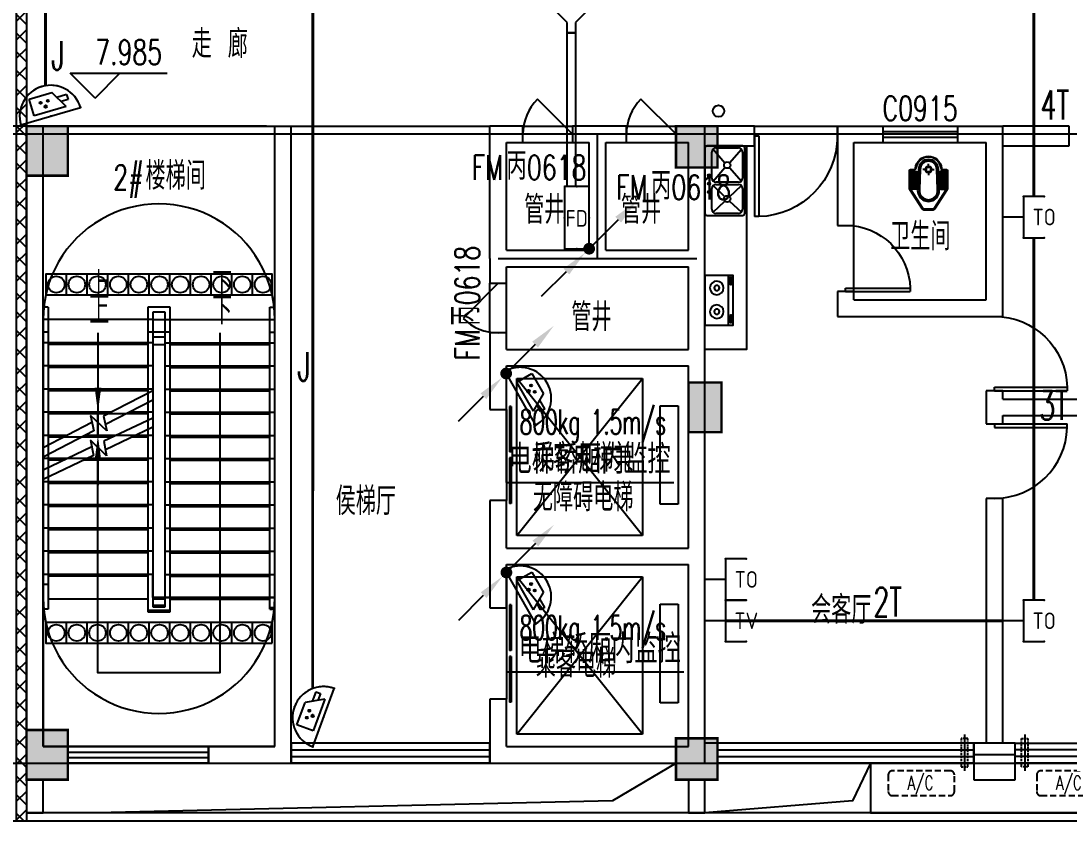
# Model space of a CAD drawing. Extents: x -9422388 to 15610651, y -1992469 to 953794.
# Drawn here: x -2729061 to -2716394, y -363783 to -354113 of the extents above; entities that cross this region are included whole.
import ezdxf
from ezdxf.enums import TextEntityAlignment as Align

# ---------------------------------------------------------------- set-up
doc = ezdxf.new("R2010")
doc.units = 0
doc.header["$LTSCALE"] = 1000
for name, pattern in [('( Hidden )', [0.375, 0.25, -0.125]), ('ACAD_ISO04W100', [30, 24, -3, 0, -3]), ('DASH', [0.35, 0.25, -0.1])]:
    doc.linetypes.add(name, pattern=pattern)
for name, color, linetype in [('A-FLOR-HVAC', 4, 'Continuous'), ('A-FLOR-OTHER2-ON', 83, 'Continuous'), ('A-SECT-DOOR', 141, 'Continuous'), ('C-KZ', 2, 'Continuous'), ('C-Z-HATCH', 253, 'Continuous'), ('CABLETRAY_PDS', 5, 'Continuous'), ('EQUIP-安防', 3, 'Continuous'), ('EQUIP-通讯', 3, 'Continuous'), ('LWIRE', 4, 'Continuous'), ('TEL_LEAD', 3, 'Continuous'), ('TEL_TEXT', 7, 'Continuous'), ('WIRE-通讯', 4, 'Continuous'), ('厨具', 4, 'Continuous'), ('洁具', 253, 'Continuous')]:
    doc.layers.add(name, color=color, linetype=linetype)
doc.styles.add('_TCH_DIM', font='SIMPLEX', dxfattribs={"bigfont": 'GBCBIG'})
doc.styles.add('_TCH_WINDOW', font='SIMPLEX', dxfattribs={"height": 3.5, "bigfont": 'GBCBIG'})
doc.styles.add('_TEL_ATTDEF', font='GBENOR', dxfattribs={"width": 0.8, "height": 3, "bigfont": 'GBCBIG'})
doc.styles.add('_TEL_DIM', font='SIMPLEX', dxfattribs={"width": 0.8, "height": 3.5, "bigfont": 'HZTXT'})
doc.styles.get("Standard").update_dxf_attribs({"font": 'gbenor.shx', "bigfont": 'gbcbig.shx'})

# ---------------------------------------------------------------- blocks, each defined once
blk = doc.blocks.new('$plan$00002871')
at = {"layer": '洁具', "color": 0}
for p, q in [((-15, -490), (-67, -490)), ((0, -475), (0, -423)), ((0, -505), (0, -557)), ((15, -490), (67, -490))]:
    blk.add_line(p, q, dxfattribs=at)
for points in [[(159, -508, -0.88995), (-159, -508, 0.380538), (-179, -491), (-210, -491, -0.414214), (-230, -471), (-230, -258, -0.144595), (-227, -247), (-73, -9, -0.254383), (-56, 0), (56, 0, -0.254383), (73, -9), (227, -247, -0.144595), (230, -258), (230, -471, -0.414214), (210, -491), (179, -491, 0.380538)], [(120, -491), (130, -252, 1.134994), (-130, -252), (-120, -491, 0.992594)], [(105, -490), (115, -251, 1.141146), (-115, -251), (-105, -490, 0.994896)], [(100, -490), (110, -251, 1.143479), (-110, -251), (-100, -490, 0.995777)], [(-149, -264, 1), (-149, -252), (-207, -252, 1), (-207, -264)], [(-149, -263, 1), (-149, -253), (-207, -253, 1), (-207, -263)], [(149, -264, -1), (149, -252), (207, -252, -1), (207, -264)], [(149, -263, -1), (149, -253), (207, -253, -1), (207, -263)], [(-148, -287, 1), (-148, -275), (-207, -275, 1), (-207, -287)], [(-147, -307, 1), (-147, -295), (-207, -295, 1), (-207, -307)], [(-146, -330, 1), (-146, -319), (-207, -319, 1), (-207, -330)], [(-146, -352, 1), (-146, -341), (-207, -341, 1), (-207, -352)], [(-145, -376, 1), (-145, -364), (-207, -364, 1), (-207, -376)], [(-148, -286, 1), (-148, -276), (-207, -276, 1), (-207, -286)], [(-147, -306, 1), (-147, -296), (-207, -296, 1), (-207, -306)], [(-146, -329, 1), (-146, -320), (-207, -320, 1), (-207, -329)], [(-146, -351, 1), (-146, -342), (-207, -342, 1), (-207, -351)], [(-145, -375, 1), (-145, -365), (-207, -365, 1), (-207, -375)], [(145, -376, -1), (145, -364), (207, -364, -1), (207, -376)], [(146, -352, -1), (146, -341), (207, -341, -1), (207, -352)], [(145, -375, -1), (145, -365), (207, -365, -1), (207, -375)], [(146, -330, -1), (146, -319), (207, -319, -1), (207, -330)], [(146, -351, -1), (146, -342), (207, -342, -1), (207, -351)], [(148, -287, -1), (148, -275), (207, -275, -1), (207, -287)], [(147, -307, -1), (147, -295), (207, -295, -1), (207, -307)], [(146, -329, -1), (146, -320), (207, -320, -1), (207, -329)], [(148, -286, -1), (148, -276), (207, -276, -1), (207, -286)], [(147, -306, -1), (147, -296), (207, -296, -1), (207, -306)], [(-144, -399, 1), (-144, -388), (-207, -388, 1), (-207, -399)], [(-143, -423, 1), (-143, -411), (-207, -411, 1), (-207, -423)], [(-141, -444, 1), (-141, -432), (-207, -432, 1), (-207, -444)], [(-141, -464, 1), (-141, -453), (-207, -453, 1), (-207, -464)], [(-144, -398, 1), (-144, -389), (-207, -389, 1), (-207, -398)], [(-143, -422, 1), (-143, -412), (-207, -412, 1), (-207, -422)], [(-141, -443, 1), (-141, -433), (-207, -433, 1), (-207, -443)], [(-141, -463, 1), (-141, -454), (-207, -454, 1), (-207, -463)], [(141, -444, -1), (141, -432), (207, -432, -1), (207, -444)], [(141, -464, -1), (141, -453), (207, -453, -1), (207, -464)], [(141, -443, -1), (141, -433), (207, -433, -1), (207, -443)], [(141, -463, -1), (141, -454), (207, -454, -1), (207, -463)], [(143, -423, -1), (143, -411), (207, -411, -1), (207, -423)], [(144, -399, -1), (144, -388), (207, -388, -1), (207, -399)], [(143, -422, -1), (143, -412), (207, -412, -1), (207, -422)], [(144, -398, -1), (144, -389), (207, -389, -1), (207, -398)]]:
    blk.add_lwpolyline(points, format="xyb", close=True, dxfattribs=at)
blk.add_lwpolyline([(-149, -507, 0.380538), (-179, -481), (-210, -481, -0.414214), (-220, -471), (-220, -258, -0.144595), (-218, -253), (-64, -15, -0.254383), (-56, -10), (56, -10, -0.254383), (64, -15), (218, -253, -0.144595), (220, -258), (220, -471, -0.414214), (210, -481), (179, -481, 0.380538), (149, -507, 0.380538)], format="xyb", dxfattribs=at)
for radius in [40, 31.7]:
    blk.add_circle((0, -490), radius, dxfattribs=at)
blk.add_arc((0, -490), 150, 186.665, 353.335, dxfattribs=at)
blk = doc.blocks.new('$plan$00002777')
at = {"layer": '厨具', "color": 0}
for p, q in [((-300, -284), (300, -284)), ((-267, -307), (-267, -318)), ((-257, -316), (-257, -333)), ((-192, -316), (-257, -316)), ((-257, -333), (-192, -333)), ((-192, -333), (-192, -316)), ((-176, -308), (-176, -318)), ((192, -308), (192, -318)), ((208, -316), (273, -316)), ((208, -333), (208, -316)), ((273, -333), (208, -333)), ((273, -316), (273, -333)), ((284, -307), (284, -318))]:
    blk.add_line(p, q, dxfattribs=at)
blk.add_lwpolyline([(300, 0), (-300, 0), (-300, -340), (300, -340)], close=True, dxfattribs=at)
for points in [[(-176, -308, 0.259034), (-178, -304, 0.076276), (-189, -299, 0.036515), (-203, -297, 0.026615), (-221, -296, 0.026615), (-240, -297, 0.036515), (-254, -299, 0.076276), (-265, -304, 0.259034), (-267, -308, 0.078462), (-267, -309, 0.056762)], [(-176, -318, 0.259034), (-178, -315, 0.076276), (-189, -310, 0.036515), (-203, -307, 0.026615), (-221, -306, 0.026615), (-240, -307, 0.036515), (-254, -310, 0.076276), (-265, -315, 0.259034), (-267, -318, 0.259034), (-265, -322, 0.056762), (-257, -326, 0.036515)], [(-192, -327, 0.008736), (-189, -327, 0.076276), (-178, -322, 0.259034), (-176, -318, 0.259034)], [(192, -308, -0.259034), (194, -304, -0.076276), (205, -299, -0.036515), (219, -297, -0.026615), (238, -296, -0.026615), (257, -297, -0.036515), (270, -299, -0.076276), (282, -304, -0.259034), (284, -308, -0.078462), (283, -309, -0.056762)], [(192, -318, -0.259034), (194, -315, -0.076276), (205, -310, -0.036515), (219, -307, -0.026615), (238, -306, -0.026615), (257, -307, -0.036515), (270, -310, -0.076276), (282, -315, -0.259034), (284, -318, -0.259034), (282, -322, -0.056762), (273, -326, -0.036515)], [(208, -327, -0.008736), (205, -327, -0.076276), (194, -322, -0.259034), (192, -318, -0.259034)]]:
    blk.add_lwpolyline(points, format="xyb", dxfattribs=at)
for centre, radius, start, end in [((-135, -143), 82.5, 0.964, 0), ((-135, -143), 31.6, 0.6532, 0), ((151, -143), 82.5, 180, 179.036), ((151, -143), 31.6, 180, 179.3468)]:
    blk.add_arc(centre, radius, start, end, dxfattribs=at)
blk = doc.blocks.new('$plan$00002763')
at = {"layer": '洁具', "color": 0}
for p, q in [((-381, -98), (-246, -241)), ((-345, -82), (-95, -82)), ((-59, -98), (-194, -241)), ((-6, -98), (161, -241)), ((30, -82), (345, -82)), ((381, -98), (214, -241)), ((-395, -405), (-395, -132)), ((-45, -132), (-45, -405)), ((-20, -405), (-20, -132)), ((395, -132), (395, -405)), ((-246, -297), (-381, -440)), ((-194, -297), (-59, -440)), ((161, -297), (-6, -440)), ((214, -297), (381, -440)), ((-95, -455), (-345, -455)), ((345, -455), (30, -455))]:
    blk.add_line(p, q, dxfattribs=at)
blk.add_lwpolyline([(-420, -25), (-420, -455, 0.200464), (-413, -473, 0.197353), (-395, -480), (395, -480, 0.19737), (413, -473, 0.200447), (420, -455), (420, -25, 0.200464), (413, -7, 0.197353), (395, 0), (-395, 0, 0.19737), (-413, -7, 0.200447), (-420, -25)], format="xyb", close=True, dxfattribs=at)
for centre, major_axis, start_param, end_param in [((-345, -132), (-50, 0), -1.570796, 0), ((-136, -48), (-14.2, 0), 3.141593, 9.424778), ((-95, -132), (-50, 0), 3.141593, 4.712389), ((-36, -48), (-15.1, 0), 3.141593, 9.424778), ((30, -132), (-50, 0), -1.570796, 0), ((64, -48), (-14.2, 0), 3.141593, 9.424778), ((345, -132), (-50, 0), 3.141593, 4.712389), ((-220, -269), (-38.6, 0), 3.141593, 9.424778), ((188, -269), (-38.6, 0), 3.141593, 9.424778), ((-345, -405), (50, 0), 3.141593, 4.712389), ((-95, -405), (50, 0), 4.712389, 6.283185), ((30, -405), (50, 0), 3.141593, 4.712389), ((345, -405), (50, 0), 4.712389, 6.283185)]:
    blk.add_ellipse(centre, major_axis=major_axis, ratio=0.9938, start_param=start_param, end_param=end_param, dxfattribs=at)
blk = doc.blocks.new('$DORLIB2D$00000127')
at = {"color": 0}
for points in [[(-0.533, 0.795), (-0.533, 0.69)], [(-0.033, 0.795), (-0.533, 0.795)], [(-0.033, 0.795), (-0.033, 0.69)], [(0.533, 0.795), (0.033, 0.795)], [(0.033, 0.795), (0.033, 0.69)], [(0.533, 0.795), (0.533, 0.69)], [(-0.033, 0.69), (-0.533, 0.69)], [(0.533, 0.69), (0.033, 0.69)], [(0.5, 0.5), (-0.5, 0.5)]]:
    blk.add_lwpolyline(points, dxfattribs=at)
blk = doc.blocks.new('$DorLib2D$00000114')
at = {"color": 0}
blk.add_line((0.5, 0), (-0.207, 0.707), dxfattribs=at)
blk.add_arc((0.5, 0), 1, 135, 180, dxfattribs=at)
blk = doc.blocks.new('KTWJ1')
at = {"layer": 'A-FLOR-HVAC', "color": 0, "linetype": '( Hidden )', "ltscale": 0.3}
blk.add_lwpolyline([(152982, -14209, 0.414214), (153032, -14259), (153732, -14259, 0.414214), (153782, -14209), (153782, -14009, 0.414214), (153732, -13959), (153032, -13959, 0.414214), (152982, -14009)], format="xyb", close=True, dxfattribs=at)
at = {"layer": 'A-FLOR-HVAC', "color": 0, "style": '_TCH_WINDOW', "width": 0.705882}
blk.add_text('A/C', height=170, dxfattribs=at).set_placement((153214, -14188))
blk = doc.blocks.new('KTB')
at = {"layer": 'A-SECT-DOOR', "color": 0}
blk.add_lwpolyline([(1055819, -403775), (1054569, -403775), (1054569, -404375), (1057569, -404375), (1057569, -403775), (1056319, -403775)], dxfattribs=at)
at = {"layer": 'A-FLOR-HVAC', "color": 8}
for p in [(901802, -389909), (903596, -389909)]:
    blk.add_blockref('KTWJ1', p, dxfattribs=at)
blk = doc.blocks.new('A$C0CF77FE4')
at = {"layer": 'A-FLOR-OTHER2-ON', "color": 0, "linetype": 'ACAD_ISO04W100', "ltscale": 5}
blk.add_line((40, 440), (40, 0), dxfattribs=at)
at = {"layer": 'A-FLOR-OTHER2-ON', "color": 0, "linetype": 'DASH', "ltscale": 0.1}
blk.add_lwpolyline([(0, 390), (80, 390), (80, 50), (0, 50)], close=True, dxfattribs=at)
blk = doc.blocks.new('宿舍楼柱网1')
at = {"layer": 'C-Z-HATCH'}
h = blk.add_hatch(color=0, dxfattribs=at)
h.dxf.hatch_style = 1
h.paths.add_polyline_path([(631658, 145126), (632158, 145126), (632158, 144526), (631658, 144526)])
h = blk.add_hatch(color=0, dxfattribs=at)
h.dxf.hatch_style = 1
h.paths.add_polyline_path([(639508, 145126), (640008, 145126), (640008, 144626), (639508, 144626)])
h = blk.add_hatch(color=0, dxfattribs=at)
h.dxf.hatch_style = 1
h.paths.add_polyline_path([(639658, 142026), (640058, 142026), (640058, 141426), (639658, 141426)])
h = blk.add_hatch(color=0, dxfattribs=at)
h.dxf.hatch_style = 1
h.paths.add_polyline_path([(631658, 137826), (632158, 137826), (632158, 137226), (631658, 137226)])
h = blk.add_hatch(color=0, dxfattribs=at)
h.dxf.hatch_style = 1
h.paths.add_polyline_path([(639508, 137726), (640008, 137726), (640008, 137226), (639508, 137226)])
at = {"layer": 'C-KZ', "color": 0, "const_width": 30}
for points in [[(631658, 145126), (632158, 145126), (632158, 144526), (631658, 144526)], [(639508, 145126), (640008, 145126), (640008, 144626), (639508, 144626)], [(639658, 142026), (640058, 142026), (640058, 141426), (639658, 141426)], [(631658, 137826), (632158, 137826), (632158, 137226), (631658, 137226)], [(639508, 137726), (640008, 137726), (640008, 137226), (639508, 137226)]]:
    blk.add_lwpolyline(points, close=True, dxfattribs=at)
blk = doc.blocks.new('542523')
h = blk.add_hatch()
h.set_pattern_fill('ANSI37', color=8, scale=100)
h.set_pattern_definition([(45, (1001436.12, 205282.17), (-112.2532, 112.2532), []), (135, (1001436.12, 205282.17), (-112.2532, -112.2532), [])])
h.paths.add_polyline_path([(1622929.8, -188792.5), (1623049.8, -188792.5), (1623049.8, -199192.6), (1622929.8, -199192.6)])
at = {"color": 8}
for p, q in [((1623878.3, -190453.8), (1623578.3, -190153.8)), ((1623578.3, -190153.8), (1624749.1, -190153.8)), ((1623878.3, -190453.8), (1624178.3, -190153.8)), ((1639742.7, -190892.6), (1593929.8, -190892.6)), ((1623049.8, -198492.6), (1623049.8, -190792.6)), ((1623049.8, -190792.6), (1623249.8, -190792.6)), ((1623249.8, -198292.6), (1623249.8, -190792.6)), ((1626049.8, -198292.6), (1626049.8, -190792.6)), ((1626049.8, -190792.6), (1626249.8, -190792.6)), ((1626249.8, -198252.6), (1626249.8, -190792.6)), ((1629049.8, -190792.6), (1628649.8, -190792.6)), ((1628649.8, -192392.6), (1628649.8, -190792.6)), ((1629049.8, -190992.6), (1629049.8, -190792.6)), ((1629049.8, -190792.6), (1629649.8, -190792.6)), ((1629949.8, -190792.6), (1629649.8, -190792.6)), ((1629649.8, -190792.6), (1629649.8, -190992.6)), ((1630299.8, -190792.6), (1629949.8, -190792.6)), ((1630299.8, -190992.6), (1630299.8, -190792.6)), ((1630299.8, -190792.6), (1630899.8, -190792.6)), ((1631249.8, -190792.6), (1630899.8, -190792.6)), ((1630899.8, -190792.6), (1630899.8, -190992.6)), ((1631849.8, -190792.6), (1631249.8, -190792.6)), ((1631249.8, -192392.6), (1631249.8, -190792.6)), ((1631849.8, -191032.6), (1631849.8, -190792.6)), ((1631849.8, -190792.6), (1632849.8, -190792.6)), ((1632849.8, -191032.6), (1632849.8, -190792.6)), ((1632849.8, -190792.6), (1632849.8, -191992.6)), ((1632849.8, -190792.6), (1634849.8, -190792.6)), ((1633399.8, -190792.6, 900), (1633399.8, -190992.6, 900)), ((1633399.8, -190859.2, 900), (1634299.8, -190859.2, 900)), ((1634299.8, -190792.6, 900), (1634299.8, -190992.6, 900)), ((1634849.8, -192992.6), (1634849.8, -190792.6)), ((1635649.8, -190792.6), (1634849.8, -190792.6)), ((1635649.8, -191032.6), (1635649.8, -190792.6)), ((1628849.8, -190992.6), (1629049.8, -190992.6)), ((1628849.8, -192292.6), (1628849.8, -190992.6)), ((1629049.8, -190992.6), (1629649.8, -190992.6)), ((1629649.8, -190992.6), (1629849.8, -190992.6)), ((1629849.8, -192292.6), (1629849.8, -190992.6)), ((1630049.8, -192292.6), (1630049.8, -190992.6)), ((1630049.8, -190992.6), (1630299.8, -190992.6)), ((1630299.8, -190992.6), (1630899.8, -190992.6)), ((1630899.8, -190992.6), (1631049.8, -190992.6)), ((1631049.8, -192292.6), (1631049.8, -190992.6)), ((1633049.8, -191992.6), (1633049.8, -190992.6)), ((1633049.8, -190992.6), (1634649.8, -190992.6)), ((1633399.8, -190925.9, 900), (1634299.8, -190925.9, 900)), ((1634649.8, -192892.6), (1634649.8, -190992.6)), ((1631249.8, -191032.6), (1631849.8, -191032.6)), ((1634849.8, -191032.6), (1635649.8, -191032.6)), ((1632849.8, -191992.6), (1633049.8, -191992.6)), ((1633049.8, -192792.6), (1633049.8, -191992.6)), ((1628849.8, -192292.6), (1629849.8, -192292.6)), ((1630049.8, -192292.6), (1631049.8, -192292.6)), ((1628649.8, -192392.6), (1628649.8, -192692.6)), ((1631249.8, -193592.6), (1631249.8, -192392.6)), ((1628849.8, -192692.6), (1628849.8, -192492.6)), ((1628849.8, -192492.6), (1629949.8, -192492.6)), ((1629949.8, -192492.6), (1631049.8, -192492.6)), ((1631049.8, -193492.6), (1631049.8, -192492.6)), ((1628649.8, -192692.6), (1628849.8, -192692.6)), ((1628649.8, -193292.6), (1628649.8, -192692.6)), ((1628849.8, -193292.6), (1628849.8, -192692.6)), ((1633049.8, -192792.6), (1632849.8, -192792.6)), ((1632849.8, -192792.6), (1632849.8, -193092.6)), ((1633049.8, -192892.6), (1633049.8, -192792.6)), ((1633049.8, -192892.6), (1634649.8, -192892.6)), ((1623249.8, -192982.6), (1623249.8, -196332.6)), ((1623309.8, -192982.6), (1623249.8, -192982.6)), ((1623309.8, -192982.6), (1623309.8, -196332.6)), ((1624784.8, -192982.6), (1624514.8, -192982.6)), ((1624514.8, -192982.6), (1624514.8, -196642.6)), ((1624724.8, -193042.6), (1624574.8, -193042.6)), ((1624574.8, -193042.6), (1624574.8, -196582.6)), ((1624724.8, -196582.6), (1624724.8, -193042.6)), ((1624784.8, -196642.6), (1624784.8, -192982.6)), ((1625989.8, -196612.6), (1625989.8, -192982.6)), ((1625989.8, -192982.6), (1626049.8, -192982.6)), ((1626049.8, -196612.6), (1626049.8, -192982.6)), ((1634849.8, -193092.6), (1634849.8, -192992.6)), ((1623249.8, -193132.6), (1623249.8, -194680.5)), ((1624574.8, -193132.6), (1623249.8, -193132.6)), ((1624574.8, -193132.6), (1624724.8, -193132.6)), ((1624574.8, -193132.6), (1624574.8, -193992)), ((1624724.8, -196492.6), (1624724.8, -193132.6)), ((1624724.8, -193132.6), (1626049.8, -193132.6)), ((1626049.8, -196492.6), (1626049.8, -193132.6)), ((1632849.8, -193092.6), (1634649.8, -193092.6)), ((1634649.8, -193092.6), (1634849.8, -193092.6)), ((1623249.8, -193282.6), (1623249.8, -194952.7)), ((1623309.8, -193282.6), (1623249.8, -193282.6)), ((1623309.8, -193282.6), (1623309.8, -194924.2)), ((1624784.8, -193282.6), (1624514.8, -193282.6)), ((1624514.8, -193282.6), (1624514.8, -194350.2)), ((1624784.8, -196662.6), (1624784.8, -193282.6)), ((1625989.8, -196632.6), (1625989.8, -193282.6)), ((1625989.8, -193282.6), (1626049.8, -193282.6)), ((1626049.8, -196632.6), (1626049.8, -193282.6)), ((1628849.8, -193292.6), (1628649.8, -193292.6)), ((1628649.8, -193292.6), (1628649.8, -193592.6)), ((1628849.8, -193492.6), (1628849.8, -193292.6)), ((1624574.8, -193412.6), (1623249.8, -193412.6)), ((1623249.8, -193432.6), (1623249.8, -194952.7)), ((1624514.8, -193432.6), (1623309.8, -193432.6)), ((1624724.8, -193342.6), (1624574.8, -193342.6)), ((1624574.8, -193342.6), (1624574.8, -194321.6)), ((1624574.8, -193432.6), (1624574.8, -194321.6)), ((1624574.8, -193432.6), (1624724.8, -193432.6)), ((1624724.8, -196602.6), (1624724.8, -193342.6)), ((1624724.8, -193412.6), (1626049.8, -193412.6)), ((1624724.8, -196512.6), (1624724.8, -193432.6)), ((1624784.8, -193432.6), (1625989.8, -193432.6)), ((1626049.8, -196512.6), (1626049.8, -193432.6)), ((1628849.8, -193492.6), (1631049.8, -193492.6)), ((1628649.8, -193592.6), (1628649.8, -194217.6)), ((1631249.8, -195992.6), (1631249.8, -193592.6)), ((1624574.8, -193692.6), (1623249.8, -193692.6)), ((1624514.8, -193712.6), (1623309.8, -193712.6)), ((1624724.8, -193692.6), (1626049.8, -193692.6)), ((1624784.8, -193712.6), (1625989.8, -193712.6)), ((1628849.8, -194217.6), (1628849.8, -193692.6)), ((1628849.8, -193692.6), (1631049.8, -193692.6)), ((1631049.8, -195892.6), (1631049.8, -193692.6)), ((1628974.8, -195742.6), (1628974.8, -193842.6)), ((1628974.8, -193842.6), (1630494.8, -193842.6)), ((1630494.8, -195742.6), (1628974.8, -193842.6)), ((1628974.8, -195742.6), (1630494.8, -193842.6)), ((1630494.8, -193842.6), (1630494.8, -195742.6)), ((1624574.8, -193972.6), (1623249.8, -193972.6)), ((1624514.8, -193992.6), (1623309.8, -193992.6)), ((1624574.8, -193992), (1623980.9, -194300.6)), ((1624724.8, -193972.6), (1626049.8, -193972.6)), ((1624784.8, -193992.6), (1625989.8, -193992.6)), ((1634849.8, -193992.6), (1634649.8, -193992.6)), ((1634649.8, -193992.6), (1634649.8, -194192.6)), ((1634849.8, -194092.6), (1634849.8, -193992.6)), ((1624574.8, -194104.7), (1624003.2, -194401.7)), ((1624574.8, -194104.7), (1624574.8, -196212.6)), ((1628887.9, -194180.9), (1628887.9, -194730.9)), ((1628908.8, -194180.9), (1628887.9, -194180.9)), ((1628908.8, -194180.9), (1628908.8, -194730.9)), ((1630709.8, -195362.6), (1630709.8, -194172.6)), ((1630709.8, -194172.6), (1630924.8, -194172.6)), ((1630924.8, -194172.6), (1630924.8, -195362.6)), ((1634649.8, -194192.6), (1634649.8, -194392.6)), ((1634849.8, -194092.6), (1638249.8, -194092.6)), ((1624073.3, -194252.6), (1623249.8, -194252.6)), ((1624514.8, -194272.6), (1623309.8, -194272.6)), ((1624019.4, -194474.8), (1623821.2, -194293)), ((1623821.2, -194293), (1623861.5, -194475.3)), ((1623980.9, -194300.6), (1624019.4, -194474.8)), ((1624574.8, -194252.6), (1624290.2, -194252.6)), ((1624724.8, -194252.6), (1626049.8, -194252.6)), ((1624784.8, -194272.6), (1625989.8, -194272.6)), ((1628649.8, -194217.6), (1628849.8, -194217.6)), ((1628849.8, -194217.6), (1628849.8, -195317.6)), ((1634849.8, -194292.6), (1638249.8, -194292.6)), ((1634849.8, -194392.6), (1634849.8, -194292.6)), ((1623839.1, -194374.2), (1623249.8, -194680.5)), ((1624574.8, -194321.6), (1623984, -194603)), ((1624574.8, -194432.4), (1624002.8, -194704.8)), ((1624574.8, -194432.4), (1624574.8, -196512.6)), ((1624574.8, -194432.4), (1624574.8, -196602.6)), ((1634649.8, -194392.6), (1634849.8, -194392.6)), ((1634749.8, -194392.6), (1634749.8, -194437.6)), ((1634749.8, -194392.6), (1635627.3, -194392.6)), ((1634749.8, -194437.6), (1635627.3, -194437.6)), ((1635627.3, -194437.6), (1635627.3, -194392.6)), ((1623861.5, -194475.3), (1623249.8, -194793.2)), ((1623534.4, -194532.6), (1623249.8, -194532.6)), ((1624090, -194552.6), (1623309.8, -194552.6)), ((1624574.8, -194532.6), (1623751.3, -194532.6)), ((1624514.8, -194552.6), (1624322.5, -194552.6)), ((1624514.8, -194461), (1624514.8, -196662.6)), ((1624724.8, -194532.6), (1626049.8, -194532.6)), ((1624784.8, -194552.6), (1625989.8, -194552.6)), ((1623839.8, -194671.7), (1623249.8, -194952.7)), ((1624016.4, -194778.5), (1623824.7, -194589.9)), ((1623824.7, -194589.9), (1623858.6, -194773.5)), ((1623984, -194603), (1624016.4, -194778.5)), ((1623858.6, -194773.5), (1623249.8, -195063.5)), ((1623249.8, -194793.2), (1623249.8, -196212.6)), ((1624574.8, -194812.6), (1623249.8, -194812.6)), ((1624724.8, -194812.6), (1626049.8, -194812.6)), ((1628908.8, -194730.9), (1628887.9, -194730.9)), ((1628908.8, -194804.2), (1628887.9, -194804.2)), ((1628887.9, -194804.2), (1628887.9, -195354.2)), ((1628908.8, -194804.2), (1628908.8, -195354.2)), ((1623502.1, -194832.6), (1623309.8, -194832.6)), ((1624514.8, -194832.6), (1623734.7, -194832.6)), ((1624784.8, -194832.6), (1625989.8, -194832.6)), ((1623249.8, -195063.5), (1623249.8, -196512.6)), ((1623249.8, -195063.5), (1623249.8, -196632.6)), ((1623309.8, -195034.9), (1623309.8, -196632.6)), ((1624574.8, -195092.6), (1623249.8, -195092.6)), ((1624514.8, -195112.6), (1623309.8, -195112.6)), ((1624724.8, -195092.6), (1626049.8, -195092.6)), ((1624784.8, -195112.6), (1625989.8, -195112.6)), ((1628849.8, -195317.6), (1628649.8, -195317.6)), ((1628649.8, -195317.6), (1628649.8, -195992.6)), ((1628849.8, -195892.6), (1628849.8, -195317.6)), ((1634849.8, -195292.6), (1634649.8, -195292.6)), ((1634649.8, -195292.6), (1634649.8, -198252.6)), ((1634849.8, -198252.6), (1634849.8, -195292.6)), ((1624574.8, -195372.6), (1623249.8, -195372.6)), ((1624514.8, -195392.6), (1623309.8, -195392.6)), ((1624724.8, -195372.6), (1626049.8, -195372.6)), ((1624784.8, -195392.6), (1625989.8, -195392.6)), ((1628908.8, -195354.2), (1628887.9, -195354.2)), ((1630924.8, -195362.6), (1630709.8, -195362.6)), ((1624574.8, -195652.6), (1623249.8, -195652.6)), ((1624514.8, -195672.6), (1623309.8, -195672.6)), ((1624724.8, -195652.6), (1626049.8, -195652.6)), ((1624784.8, -195672.6), (1625989.8, -195672.6)), ((1630494.8, -195742.6), (1628974.8, -195742.6)), ((1624574.8, -195932.6), (1623249.8, -195932.6)), ((1624514.8, -195952.6), (1623309.8, -195952.6)), ((1624724.8, -195932.6), (1626049.8, -195932.6)), ((1624784.8, -195952.6), (1625989.8, -195952.6)), ((1628849.8, -195892.6), (1631049.8, -195892.6)), ((1628649.8, -195992.6), (1628649.8, -196617.6)), ((1628849.8, -196617.6), (1628849.8, -196092.6)), ((1628849.8, -196092.6), (1631049.8, -196092.6)), ((1631049.8, -198292.6), (1631049.8, -196092.6)), ((1631249.8, -198492.6), (1631249.8, -195992.6)), ((1624574.8, -196212.6), (1623249.8, -196212.6)), ((1623249.8, -196212.6), (1623249.8, -198292.6)), ((1624574.8, -196212.6), (1623249.8, -196212.6)), ((1624574.8, -196492.6), (1624574.8, -196212.6)), ((1624724.8, -196212.6), (1626049.8, -196212.6)), ((1623309.8, -196332.6), (1623249.8, -196332.6)), ((1624514.8, -196232.6), (1623309.8, -196232.6)), ((1624784.8, -196232.6), (1625989.8, -196232.6)), ((1628974.8, -198142.6), (1628974.8, -196242.6)), ((1628974.8, -196242.6), (1630494.8, -196242.6)), ((1630494.8, -198142.6), (1628974.8, -196242.6)), ((1628974.8, -198142.6), (1630494.8, -196242.6)), ((1630494.8, -196242.6), (1630494.8, -198142.6)), ((1623249.8, -196512.6), (1623249.8, -196632.6)), ((1624514.8, -196512.6), (1623309.8, -196512.6)), ((1624514.8, -196512.6), (1623309.8, -196512.6)), ((1626049.8, -196492.6), (1624574.8, -196492.6)), ((1624724.8, -196512.6), (1624574.8, -196512.6)), ((1624574.8, -196582.6), (1624724.8, -196582.6)), ((1624724.8, -196492.6), (1626049.8, -196492.6)), ((1624784.8, -196512.6), (1625989.8, -196512.6)), ((1625989.8, -196512.6), (1624784.8, -196512.6)), ((1626049.8, -198292.6), (1626049.8, -196492.6)), ((1626049.8, -196632.6), (1626049.8, -196512.6)), ((1630709.8, -197762.6), (1630709.8, -196572.6)), ((1630709.8, -196572.6), (1630924.8, -196572.6)), ((1630924.8, -196572.6), (1630924.8, -197762.6)), ((1623309.8, -196632.6), (1623249.8, -196632.6)), ((1623249.8, -196632.6), (1623249.8, -198292.6)), ((1624514.8, -196642.6), (1624784.8, -196642.6)), ((1624514.8, -196662.6), (1624784.8, -196662.6)), ((1624574.8, -196602.6), (1624724.8, -196602.6)), ((1625989.8, -196612.6), (1626049.8, -196612.6)), ((1625989.8, -196632.6), (1626049.8, -196632.6)), ((1626049.8, -198292.6), (1626049.8, -196632.6)), ((1628649.8, -196617.6), (1628849.8, -196617.6)), ((1628849.8, -197717.6), (1628649.8, -197717.6)), ((1628649.8, -197717.6), (1628649.8, -198252.6)), ((1628849.8, -198292.6), (1628849.8, -197717.6)), ((1630924.8, -197762.6), (1630709.8, -197762.6)), ((1630494.8, -198142.6), (1628974.8, -198142.6)), ((1623549.8, -198292.6), (1623249.8, -198292.6)), ((1623249.8, -198292.6), (1626049.8, -198292.6)), ((1623249.8, -198292.6), (1626049.8, -198292.6)), ((1623549.8, -198492.6), (1623549.8, -198292.6)), ((1626049.8, -198292.6), (1625249.8, -198292.6)), ((1625249.8, -198292.6), (1625249.8, -198492.6)), ((1626249.8, -198492.6), (1626249.8, -198252.6)), ((1628649.8, -198252.6), (1628649.8, -198492.6)), ((1628849.8, -198292.6), (1631049.8, -198292.6)), ((1631399.8, -198252.6), (1631249.8, -198252.6)), ((1631399.8, -198492.6), (1631399.8, -198252.6)), ((1634749.8, -198252.6), (1634499.8, -198252.6)), ((1634499.8, -198252.6), (1634499.8, -198392.6)), ((1634999.8, -198252.6), (1634749.8, -198252.6)), ((1634999.8, -198392.6), (1634999.8, -198252.6)), ((1634999.8, -198252.6), (1638099.8, -198252.6)), ((1634999.8, -198492.6), (1634999.8, -198252.6)), ((1638099.8, -198332.6), (1634999.8, -198332.6)), ((1623049.8, -198492.6), (1623549.8, -198492.6)), ((1625249.8, -198492.6), (1626149.8, -198492.6)), ((1626149.8, -198492.6), (1626249.8, -198492.6)), ((1628649.8, -198492.6), (1628749.8, -198492.6)), ((1628749.8, -198492.6), (1631249.8, -198492.6)), ((1631249.8, -198492.6), (1631399.8, -198492.6)), ((1634999.8, -198392.6), (1634499.8, -198392.6)), ((1634499.8, -198392.6), (1634499.8, -198692.6)), ((1634999.8, -198692.6), (1634999.8, -198392.6)), ((1638099.8, -198412.6), (1634999.8, -198412.6)), ((1634999.8, -198492.6), (1638099.8, -198492.6)), ((1634499.8, -198692.6), (1634999.8, -198692.6))]:
    blk.add_line(p, q, dxfattribs=at)
at = {"color": 8, "extrusion": (0, 0, -1)}
for p, q in [((1631849.8, -190912.6), (1631899.8, -190912.6)), ((1631849.8, -190912.6), (1631849.8, -191887.6)), ((1631899.8, -190912.6), (1631899.8, -191887.6)), ((1631899.8, -191887.6), (1631849.8, -191887.6)), ((1632949.8, -192792.6), (1632949.8, -192752.6)), ((1632949.8, -192752.6), (1633729.8, -192752.6)), ((1632949.8, -192792.6), (1633729.8, -192792.6)), ((1633729.8, -192752.6), (1633729.8, -192792.6)), ((1634749.8, -193992.6), (1634749.8, -193947.6)), ((1634749.8, -193947.6), (1635627.3, -193947.6)), ((1634749.8, -193992.6), (1635627.3, -193992.6)), ((1635627.3, -193947.6), (1635627.3, -193992.6)), ((1623549.8, -198292.6), (1623549.8, -198492.6)), ((1625249.8, -198292.6), (1623549.8, -198292.6)), ((1623549.8, -198359.2), (1625249.8, -198359.2)), ((1625249.8, -198492.6), (1625249.8, -198292.6)), ((1626249.8, -198252.6), (1626249.8, -198492.6)), ((1628649.8, -198252.6), (1626249.8, -198252.6)), ((1626249.8, -198332.6), (1628649.8, -198332.6)), ((1628649.8, -198492.6), (1628649.8, -198252.6)), ((1634499.8, -198252.6), (1631399.8, -198252.6)), ((1631399.8, -198492.6), (1631399.8, -198252.6)), ((1631399.8, -198332.6), (1634499.8, -198332.6)), ((1634499.8, -198492.6), (1634499.8, -198252.6)), ((1623549.8, -198425.9), (1625249.8, -198425.9)), ((1625249.8, -198492.6), (1623549.8, -198492.6)), ((1626249.8, -198412.6), (1628649.8, -198412.6)), ((1628649.8, -198492.6), (1626249.8, -198492.6)), ((1631399.8, -198412.6), (1634499.8, -198412.6)), ((1634499.8, -198492.6), (1631399.8, -198492.6))]:
    blk.add_line(p, q, dxfattribs=at)
at = {"color": 8}
for points, format in [([(1629019.7, -172945.8), (1629019.7, -172945.8, -0.4142136), (1629241, -171980.9), (1636189.1, -167626.1, -0.4142136), (1638256.7, -168100.5), (1651526.9, -189272.8, -0.2728148), (1651568.4, -190795.7), (1647349.6, -198418.9, -0.2728148), (1646037.2, -199192.6), (1580429.8, -199192.6, -0.4142134), (1578829.8, -197592.6), (1578829.8, -189492.6, -0.4142137), (1579529.8, -188792.6), (1579529.8, -188792.6)], "xyb"), ([(1629104.4, -172892.7), (1629104.4, -172892.7, -0.4142136), (1629294.2, -172065.7), (1636242.2, -167710.8, -0.4142136), (1638172, -168153.6), (1651442.2, -189325.9, -0.2728148), (1651480.9, -190747.3), (1647262.1, -198370.5, -0.2728148), (1646037.2, -199092.6), (1623049.8, -199092.6)], "xyb"), ([(1623912.3, -192992.6, 0, 0, 0), (1623912.3, -194252.6, 0, 80, 0), (1623912.3, -193952.6, 0, 0, 0)], "xyseb"), ([(1625387.3, -192992.6, 0, 0, 0), (1625387.3, -197392.6, 0, 0, 0), (1623912.3, -197392.6, 0, 0, 0), (1623912.3, -194532.6, 0, 80, 0), (1623912.3, -194832.6, 0, 0, 0)], "xyseb")]:
    blk.add_lwpolyline(points, format=format, dxfattribs=at)
for points in [[(1593929.8, -190892.6), (1593929.8, -198492.6), (1646508.8, -198492.6), (1651184.3, -190044.2), (1637238.7, -167794.3), (1630799.1, -171830.5), (1641151.3, -188347.3), (1639742.7, -190892.6)], [(1622929.8, -188792.5), (1623049.8, -188792.5), (1623049.8, -199192.6), (1622929.8, -199192.6)], [(1623549.8, -190792.6), (1623049.8, -190792.6), (1623049.8, -191392.6), (1623549.8, -191392.6)], [(1631249.8, -191032.6), (1631749.8, -191032.6), (1631749.8, -193492.6), (1631249.8, -193492.6)], [(1626017.3, -192832.6), (1626017.3, -192582.6), (1623282.3, -192582.6), (1623282.3, -192832.6)], [(1626017.3, -197042.6), (1626017.3, -196792.6), (1623282.3, -196792.6), (1623282.3, -197042.6)], [(1623049.8, -199092.6), (1623249.8, -199092.6), (1623249.8, -198692.6), (1623049.8, -198692.6)], [(1631049.8, -199092.6), (1631249.8, -199092.6), (1631249.8, -198692.6), (1631049.8, -198692.6)]]:
    blk.add_lwpolyline(points, close=True, dxfattribs=at)
for points in [[(1625949.8, -190792.6), (1600529.8, -190792.6)], [(1623049.8, -190792.6), (1628649.8, -190792.6)], [(1629949.8, -192392.6), (1629949.8, -190892.6)], [(1628749.8, -192392.6), (1631149.8, -192392.6)], [(1623532.3, -192832.6), (1623532.3, -192582.6)], [(1623782.3, -192832.6), (1623782.3, -192582.6)], [(1624032.3, -192832.6), (1624032.3, -192582.6)], [(1624282.3, -192832.6), (1624282.3, -192582.6)], [(1624532.3, -192832.6), (1624532.3, -192582.6)], [(1624782.3, -192832.6), (1624782.3, -192582.6)], [(1625032.3, -192832.6), (1625032.3, -192582.6)], [(1625282.3, -192832.6), (1625282.3, -192582.6)], [(1625532.3, -192832.6), (1625532.3, -192582.6)], [(1625782.3, -192832.6), (1625782.3, -192582.6)], [(1623912.3, -193292.6), (1623912.3, -194552.6), (1623912.3, -194252.6)], [(1625387.3, -193292.6), (1625387.3, -197402.6), (1623912.3, -197402.6), (1623912.3, -194832.6), (1623912.3, -195132.6)], [(1623532.3, -197042.6), (1623532.3, -196792.6)], [(1623782.3, -197042.6), (1623782.3, -196792.6)], [(1624032.3, -197042.6), (1624032.3, -196792.6)], [(1624282.3, -197042.6), (1624282.3, -196792.6)], [(1624532.3, -197042.6), (1624532.3, -196792.6)], [(1624782.3, -197042.6), (1624782.3, -196792.6)], [(1625032.3, -197042.6), (1625032.3, -196792.6)], [(1625282.3, -197042.6), (1625282.3, -196792.6)], [(1625532.3, -197042.6), (1625532.3, -196792.6)], [(1625782.3, -197042.6), (1625782.3, -196792.6)], [(1630899.8, -198492.6), (1630132.6, -198947.3), (1623899.8, -199092.6)], [(1633249.8, -198492.6), (1633032.3, -198947.3), (1631249.8, -199092.6)], [(1623049.8, -199092.6), (1623049.8, -199192.6)]]:
    blk.add_lwpolyline(points, dxfattribs=at)
for centre, radius in [((1631412.6, -190611.1), 70), ((1623409.8, -192707.6), 100), ((1623657.3, -192707.6), 100), ((1623907.3, -192707.6), 100), ((1624159.8, -192707.6), 100), ((1624407.3, -192707.6), 100), ((1624657.3, -192707.6), 100), ((1624907.3, -192707.6), 100), ((1625159.8, -192707.6), 100), ((1625407.3, -192707.6), 100), ((1625657.3, -192707.6), 100), ((1625907.3, -192707.6), 100), ((1623409.8, -196917.6), 100), ((1623657.3, -196917.6), 100), ((1623907.3, -196917.6), 100), ((1624159.8, -196917.6), 100), ((1624407.3, -196917.6), 100), ((1624657.3, -196917.6), 100), ((1624907.3, -196917.6), 100), ((1625159.8, -196917.6), 100), ((1625407.3, -196917.6), 100), ((1625657.3, -196917.6), 100), ((1625907.3, -196917.6), 100)]:
    blk.add_circle(centre, radius, dxfattribs=at)
at = {"color": 8, "extrusion": (0, 0, -1)}
for centre, radius, start, end in [((-1631874.8, -190912.6), 975, 180, 268.53072), ((-1632949.8, -192772.6), 780, 90, 178.53072), ((-1634749.8, -193970.1), 877.5, 90, 178.53072)]:
    blk.add_arc(centre, radius, start, end, dxfattribs=at)
at = {"color": 8}
for centre, radius, start, end in [((1624649.8, -193132.6), 1400, 0, 180.00002), ((1634749.8, -194415.1), 877.5, 270, 358.53072), ((1624649.8, -196492.6), 1400, 179.99986, 0)]:
    blk.add_arc(centre, radius, start, end, dxfattribs=at)
for name, p in [('宿舍楼柱网1', (991391.9, -335918.9)), ('KTB', (578680.6, 205282.2)), ('A$C0CF77FE4', (1635073.7, -198585.5))]:
    blk.add_blockref(name, p, dxfattribs=at)
at = {"color": 8, "xscale": 600, "yscale": 600, "zscale": 600}
for p in [(1629349.8, -190892.6), (1630599.8, -190892.6)]:
    blk.add_blockref('$DorLib2D$00000114', p, dxfattribs=at)
at = {"color": 8}
for name, p, rotation in [('$plan$00002763', (1631249.8, -191452.6), 89.99999999999244), ('$plan$00002871', (1633951.1, -191807.6), 180), ('$plan$00002777', (1631249.8, -192900.6), 89.99999999999244)]:
    blk.add_blockref(name, p, dxfattribs=dict(at, rotation=rotation))
for name, p, xscale, yscale, zscale, rotation in [('$DorLib2D$00000114', (1628749.8, -192992.6), 600, 600, 600, 89.99999999998887), ('$DORLIB2D$00000127', (1628749.8, -197167.6), 1100, -200, 200, 89.99999999999166)]:
    blk.add_blockref(name, p, dxfattribs=dict(at, xscale=xscale, yscale=yscale, zscale=zscale, rotation=rotation))
at = {"color": 8, "xscale": -1}
blk.add_blockref('A$C0CF77FE4', (1634426, -198585.5), dxfattribs=at)
at = {"color": 8}
for s, height, style, p in [('走', 337.6, '_TCH_DIM', (1625045.7, -189968.6)), ('廊', 337.6, '_TCH_DIM', (1625481.5, -189968.6)), ('丙', 337.6, '_TCH_WINDOW', (1628851.3, -191442.6)), ('楼梯间', 337.59, '_TCH_DIM', (1624487.7, -191561.9)), ('丙', 337.6, '_TCH_WINDOW', (1630597.9, -191681.9)), ('管井', 337.59, '_TCH_DIM', (1629064.4, -191972.4)), ('管井', 337.59, '_TCH_DIM', (1630233, -191972.4)), ('卫生间', 337.59, '_TCH_DIM', (1633487.7, -192295.4)), ('上', 337.6, '_TCH_DIM', (1623808.1, -193187.6)), ('下', 337.6, '_TCH_DIM', (1625292.4, -193187.6)), ('管井', 337.59, '_TCH_DIM', (1629634.2, -193271)), ('乘客电梯兼', 337.59, '_TCH_DIM', (1629169.7, -194971.3)), ('无障碍电梯', 337.59, '_TCH_DIM', (1629169.7, -195448.1)), ('侯梯厅', 337.59, '_TCH_DIM', (1626786.3, -195493.8)), ('会客厅', 337.59, '_TCH_DIM', (1632531.8, -196808.8)), ('乘客电梯', 337.59, '_TCH_DIM', (1629204.5, -197458.4))]:
    blk.add_text(s, height=height, dxfattribs=dict(at, style=style)).set_placement(p)
for s, style, width, p in [('7.985', '_TCH_DIM', 0.705882, (1623879.1, -190048.8)), ('C0915', '_TCH_WINDOW', 0.705882, (1633394.8, -190727.3)), ('FM', '_TCH_WINDOW', 0.705882, (1628431.3, -191442.6)), ('0618', '_TCH_WINDOW', 0.705882, (1629097.1, -191442.6)), ('2#', '_TCH_DIM', 0.705882, (1624097.7, -191561.9)), ('FM', '_TCH_WINDOW', 0.705882, (1630177.9, -191681.9)), ('0618', '_TCH_WINDOW', 0.705882, (1630843.7, -191681.9)), ('800kg 1.5m/s', '_TCH_DIM', 0.6, (1629010.6, -194516.8)), ('800kg 1.5m/s', '_TCH_DIM', 0.6, (1629010.6, -197004))]:
    blk.add_text(s, height=297.5, dxfattribs=dict(at, style=style, width=width)).set_placement(p)
at = {"color": 8, "style": '_TCH_WINDOW', "width": 0.705882}
for s, p in [('0618', (1628526, -192958.8)), ('FM', (1628526, -193624.5))]:
    blk.add_text(s, height=297.5, rotation=90, dxfattribs=at).set_placement(p)
at = {"color": 7, "style": '_TCH_DIM'}
for s, p in [('上', (1623808.1, -192887.6)), ('下', (1625292.4, -192887.6))]:
    blk.add_text(s, height=337.6, dxfattribs=at).set_placement(p)
at = {"color": 8, "style": '_TCH_WINDOW'}
blk.add_text('丙', height=337.6, rotation=90, dxfattribs=at).set_placement((1628526, -193204.5))
blk = doc.blocks.new('$equip$00002555')
for p, q in [((-0.75, 0.3), (-0.75, -0.3)), ((0.75, 0.3), (-0.75, 0.3)), ((0.75, -0.3), (0.75, 0.3)), ((-0.75, -0.3), (0.75, -0.3))]:
    blk.add_line(p, q)
at = {"const_width": 0.04}
blk.add_lwpolyline([(-0.75, 0.3), (-0.75, -0.3), (0.75, -0.3), (0.75, 0.3), (-0.75, 0.3), (-0.75, -0.3)], dxfattribs=at)
for p in [(0, 0.3), (-0.75, 0), (0.75, 0), (0, -0.3)]:
    blk.add_point(p)
at = {"color": 7, "style": '_TEL_DIM'}
blk.add_attdef('$TEXT$', text='', height=0.4, dxfattribs=at).set_placement((-0.018, 0.002), align=Align.MIDDLE_CENTER)
at = {"color": 7, "style": '_TEL_DIM', "flags": 1}
blk.add_attdef('A', text='', height=0.00002, dxfattribs=at).set_placement((0, 0), align=Align.MIDDLE_CENTER)
blk = doc.blocks.new('$equip$00002353')
for p, q in [((0.75, 0), (-0.75, 0)), ((-0.427, -0.123), (0.383, -0.123)), ((-0.427, -0.123), (-0.187, -0.543)), ((0.383, -0.123), (0.383, -0.543)), ((-0.517, -0.393), (-0.517, -0.273)), ((-0.517, -0.273), (-0.341, -0.273)), ((-0.517, -0.393), (-0.273, -0.393)), ((0.383, -0.543), (-0.187, -0.543))]:
    blk.add_line(p, q)
at = {"const_width": 0.04}
for points in [[(-0.75, 0), (-0.779, 0)], [(0.75, 0), (0.779, 0)]]:
    blk.add_lwpolyline(points, dxfattribs=at)
blk.add_lwpolyline([(0.75, 0, -1), (-0.75, 0), (0.75, 0), (0.75, 0, -1), (-0.75, 0, -1.517539)], format="xyb", dxfattribs=at)
for centre, radius in [((0.052, -0.26), 0.03), ((-0.038, -0.38), 0.024), ((0.142, -0.38), 0.024)]:
    blk.add_circle(centre, radius)
blk.add_arc((0, 0), 0.75, 180, 0)
for p in [(-0.75, 0), (0, 0), (0.75, 0), (0, -0.75)]:
    blk.add_point(p)
for points in [[(0.026, -0.245), (0.078, -0.245), (0.022, -0.26), (0.082, -0.26)], [(0.037, -0.234), (0.067, -0.234), (0.026, -0.245), (0.078, -0.245)], [(0.052, -0.23), (0.052, -0.23), (0.037, -0.234), (0.067, -0.234)], [(-0.059, -0.368), (-0.017, -0.368), (-0.062, -0.38), (-0.014, -0.38)], [(-0.059, -0.392), (-0.017, -0.392), (-0.062, -0.38), (-0.014, -0.38)], [(-0.05, -0.359), (-0.026, -0.359), (-0.059, -0.368), (-0.017, -0.368)], [(-0.05, -0.401), (-0.026, -0.401), (-0.059, -0.392), (-0.017, -0.392)], [(-0.038, -0.356), (-0.038, -0.356), (-0.05, -0.359), (-0.026, -0.359)], [(-0.038, -0.404), (-0.038, -0.404), (-0.05, -0.401), (-0.026, -0.401)], [(0.026, -0.275), (0.078, -0.275), (0.022, -0.26), (0.082, -0.26)], [(0.037, -0.286), (0.067, -0.286), (0.026, -0.275), (0.078, -0.275)], [(0.052, -0.29), (0.052, -0.29), (0.037, -0.286), (0.067, -0.286)], [(0.121, -0.368), (0.163, -0.368), (0.118, -0.38), (0.166, -0.38)], [(0.121, -0.392), (0.163, -0.392), (0.118, -0.38), (0.166, -0.38)], [(0.13, -0.359), (0.154, -0.359), (0.121, -0.368), (0.163, -0.368)], [(0.13, -0.401), (0.154, -0.401), (0.121, -0.392), (0.163, -0.392)], [(0.142, -0.356), (0.142, -0.356), (0.13, -0.359), (0.154, -0.359)], [(0.142, -0.404), (0.142, -0.404), (0.13, -0.401), (0.154, -0.401)]]:
    blk.add_solid(points)
at = {"color": 7, "style": '_TEL_DIM', "flags": 1}
blk.add_attdef('A', text='', height=0.00002, dxfattribs=at).set_placement((0, 0), align=Align.MIDDLE_CENTER)
blk = doc.blocks.new('$TelecSys$00000079')
for p, q in [((0.7, 0.7), (0, 0)), ((0.104, 0.104), (0.104, 0.104)), ((-0.104, -0.104), (-0.104, -0.104))]:
    blk.add_line(p, q)
at = {"const_width": 0.142}
blk.add_lwpolyline([(-0.071, 0, 1), (0.071, 0, 1)], format="xyb", close=True, dxfattribs=at)
blk.add_solid([(0.63, 0.77), (0.77, 0.63), (1.15, 1.15)])
at = {"width": 0.8, "flags": 9}
blk.add_attdef('A', (0, 0), '', height=0.00002, dxfattribs=at)
blk = doc.blocks.new('$TelecSys$00000081')
for p, q in [((0.104, 0.104), (0.104, 0.104)), ((-0.104, -0.104), (-0.104, -0.104)), ((-1.15, -1.15), (-0.55, -0.55))]:
    blk.add_line(p, q)
at = {"const_width": 0.142}
blk.add_lwpolyline([(0.071, 0, 1), (-0.071, 0, 1)], format="xyb", close=True, dxfattribs=at)
blk.add_solid([(-0.62, -0.48), (-0.48, -0.62), (-0.1, -0.1)])
at = {"width": 0.8, "flags": 9}
blk.add_attdef('A', (0, 0), '', height=0.00002, rotation=180, dxfattribs=at)
blk = doc.blocks.new('$equip$00001847')
for p, q in [((-0.5, 0.499), (-0.5, 0.999)), ((0.5, 0.999), (0.5, 0.499)), ((0.5, 0.499), (-0.5, 0.499)), ((0, 0.5), (0, 0))]:
    blk.add_line(p, q)
for p in [(-0.5, 0.999), (0.5, 0.999), (-0.5, 0.499), (0.5, 0.499), (0, 0)]:
    blk.add_point(p)
at = {"color": 7, "style": '_TEL_DIM'}
blk.add_attdef('$TEXT$', text='', height=0.4, dxfattribs=at).set_placement((0, 0.999), align=Align.MIDDLE_CENTER)
at = {"color": 7, "style": '_TEL_DIM', "flags": 1}
blk.add_attdef('A', text='', height=0.00002, dxfattribs=at).set_placement((0, 0), align=Align.MIDDLE_CENTER)
blk = doc.blocks.new('$equip$00001802')
for p, q in [((-0.5, 0.499), (-0.5, 0.999)), ((0.5, 0.999), (0.5, 0.499)), ((0.5, 0.499), (-0.5, 0.499)), ((0, 0.5), (0, 0))]:
    blk.add_line(p, q)
for p in [(-0.5, 0.999), (0.5, 0.999), (-0.5, 0.499), (0.5, 0.499), (0, 0)]:
    blk.add_point(p)
at = {"color": 7, "style": '_TEL_DIM'}
blk.add_attdef('$TEXT$', text='', height=0.4, dxfattribs=at).set_placement((0, 0.999), align=Align.MIDDLE_CENTER)
at = {"color": 7, "style": '_TEL_DIM', "flags": 1}
blk.add_attdef('A', text='', height=0.00002, dxfattribs=at).set_placement((0, 0), align=Align.MIDDLE_CENTER)

msp = doc.modelspace()

# ---------------------------------------------------------------- linework, layer by layer
at = {"layer": 'CABLETRAY_PDS'}
for p, q in [((-2722457.65066, -354129.82495), (-2722582.65066, -354004.82495)), ((-2722232.65066, -354004.82495), (-2722357.65066, -354129.82495)), ((-2722457.65066, -354254.82495), (-2722457.65066, -354129.82495)), ((-2722357.65066, -354129.82495), (-2722357.65066, -354254.82495)), ((-2722457.65066, -354254.82495), (-2722357.65066, -354254.82495)), ((-2722457.65066, -356115.26548), (-2722457.65066, -354254.82495)), ((-2722357.65066, -354254.82495), (-2722457.65066, -354254.82495)), ((-2722357.65066, -354254.82495), (-2722357.65066, -356115.26548)), ((-2722357.65066, -356115.26548), (-2722457.65066, -356115.26548))]:
    msp.add_line(p, q, dxfattribs=at)
at = {"layer": 'TEL_LEAD'}
for p, q in [((-2723196.98666, -358373.3638), (-2723196.98666, -359689.97521)), ((-2723196.98666, -359689.97521), (-2721169.83267, -359689.97521)), ((-2723194.13384, -360778.39936), (-2723194.13384, -361980.20961)), ((-2723194.13384, -361980.20961), (-2721047.75957, -361980.20961))]:
    msp.add_line(p, q, dxfattribs=at)
at = {"layer": 'WIRE-通讯', "linetype": 'Continuous', "const_width": 35}
for points in [[(-2728764.7012, -354894.79191), (-2728764.7012, -354004.82495)], [(-2725535.46809, -362181.21733), (-2725533.82344, -354004.82495)], [(-2716819.28899, -356232.76695), (-2716819.28899, -354004.82494)], [(-2716819.28899, -361112.76695), (-2716819.28899, -356732.76695)], [(-2717193.78949, -361362.76695), (-2720544.28899, -361362.76695)]]:
    msp.add_lwpolyline(points, dxfattribs=at)

# ---------------------------------------------------------------- block references
msp.add_blockref('542523', (-4352043.60427, -164590.19334))
at = {"layer": 'EQUIP-安防'}
for p, xscale, yscale, zscale, rotation in [((-2728701.91667, -355264.49868), 500, 500, 500, 196.2928815955619), ((-2723026.96026, -358673.4802), 500.0000000000002, 500.0000000000002, 500.0000000000002, 119.5330650265052), ((-2723026.96026, -361073.4802), 500.0000000000002, 500.0000000000002, 500.0000000000002, 119.5330650265052), ((-2725404.22625, -362532.50151), 499.9999999999999, 499.9999999999999, 499.9999999999999, 249.7634105598944)]:
    msp.add_blockref('$equip$00002353', p, dxfattribs=dict(at, xscale=xscale, yscale=yscale, zscale=zscale, rotation=rotation))
at = {"layer": 'EQUIP-通讯'}
ref = msp.add_blockref('$equip$00002555', (-2722343.78449, -356490.26929), dxfattribs=dict(at, xscale=500, yscale=500, zscale=500, rotation=90))
ref.add_attrib('$TEXT$', 'FD', dxfattribs={"layer": '0', "color": 7, "height": 200, "style": '_TEL_ATTDEF'}).set_placement((-2722344.66718, -356499.4125), align=Align.MIDDLE_CENTER)
ref = msp.add_blockref('$equip$00001847', (-2717193.78949, -356482.76695), dxfattribs=dict(at, xscale=-500, yscale=500, zscale=500, rotation=270))
ref.add_attrib('$TEXT$', 'TO', dxfattribs={"layer": '0', "color": 7, "height": 200, "style": '_TEL_ATTDEF'}).set_placement((-2716694.28899, -356482.76695), align=Align.MIDDLE_CENTER)
ref = msp.add_blockref('$equip$00001847', (-2720793.78949, -360862.76695), dxfattribs=dict(at, xscale=-500, yscale=500, zscale=500, rotation=270))
ref.add_attrib('$TEXT$', 'TO', dxfattribs={"layer": '0', "color": 7, "height": 200, "style": '_TEL_ATTDEF'}).set_placement((-2720294.28899, -360862.76695), align=Align.MIDDLE_CENTER)
ref = msp.add_blockref('$equip$00001802', (-2720793.78949, -361362.76695), dxfattribs=dict(at, xscale=-500, yscale=500, zscale=500, rotation=270))
ref.add_attrib('$TEXT$', 'TV', dxfattribs={"layer": '0', "color": 7, "height": 200, "style": '_TEL_ATTDEF'}).set_placement((-2720294.28899, -361362.76695), align=Align.MIDDLE_CENTER)
ref = msp.add_blockref('$equip$00001847', (-2717193.78949, -361362.76695), dxfattribs=dict(at, xscale=-500, yscale=500, zscale=500, rotation=270))
ref.add_attrib('$TEXT$', 'TO', dxfattribs={"layer": '0', "color": 7, "height": 200, "style": '_TEL_ATTDEF'}).set_placement((-2716694.28899, -361362.76695), align=Align.MIDDLE_CENTER)
at = {"layer": 'LWIRE', "xscale": 500, "yscale": 500, "zscale": 500}
for name, p in [('$TelecSys$00000079', (-2722193.78949, -356865.26548)), ('$TelecSys$00000081', (-2722193.78949, -356865.26548)), ('$TelecSys$00000079', (-2723196.98666, -358373.3638)), ('$TelecSys$00000081', (-2723196.98666, -358373.3638)), ('$TelecSys$00000079', (-2723194.13384, -360778.39936)), ('$TelecSys$00000081', (-2723194.13384, -360778.39936))]:
    msp.add_blockref(name, p, dxfattribs=at)

# ---------------------------------------------------------------- texts
at = {"layer": 'TEL_LEAD', "color": 7, "style": '_TEL_DIM', "width": 0.8}
for p in [(-2723168.69094, -359584.97521), (-2723046.61784, -361875.20961)]:
    msp.add_text('电梯轿厢内监控', height=350, dxfattribs=at).set_placement(p)
at = {"layer": 'TEL_TEXT', "style": '_TEL_DIM', "width": 0.64}
for s, p in [('J', (-2728692.56232, -354706.72279)), ('4T', (-2716738.02366, -355302.98946)), ('J', (-2725716.93086, -358464.59398)), ('3T', (-2716753.33607, -358933.42812)), ('2T', (-2718758.27583, -361308.64619))]:
    msp.add_text(s, height=350, dxfattribs=at).set_placement(p)

doc.saveas('drawing.dxf')
